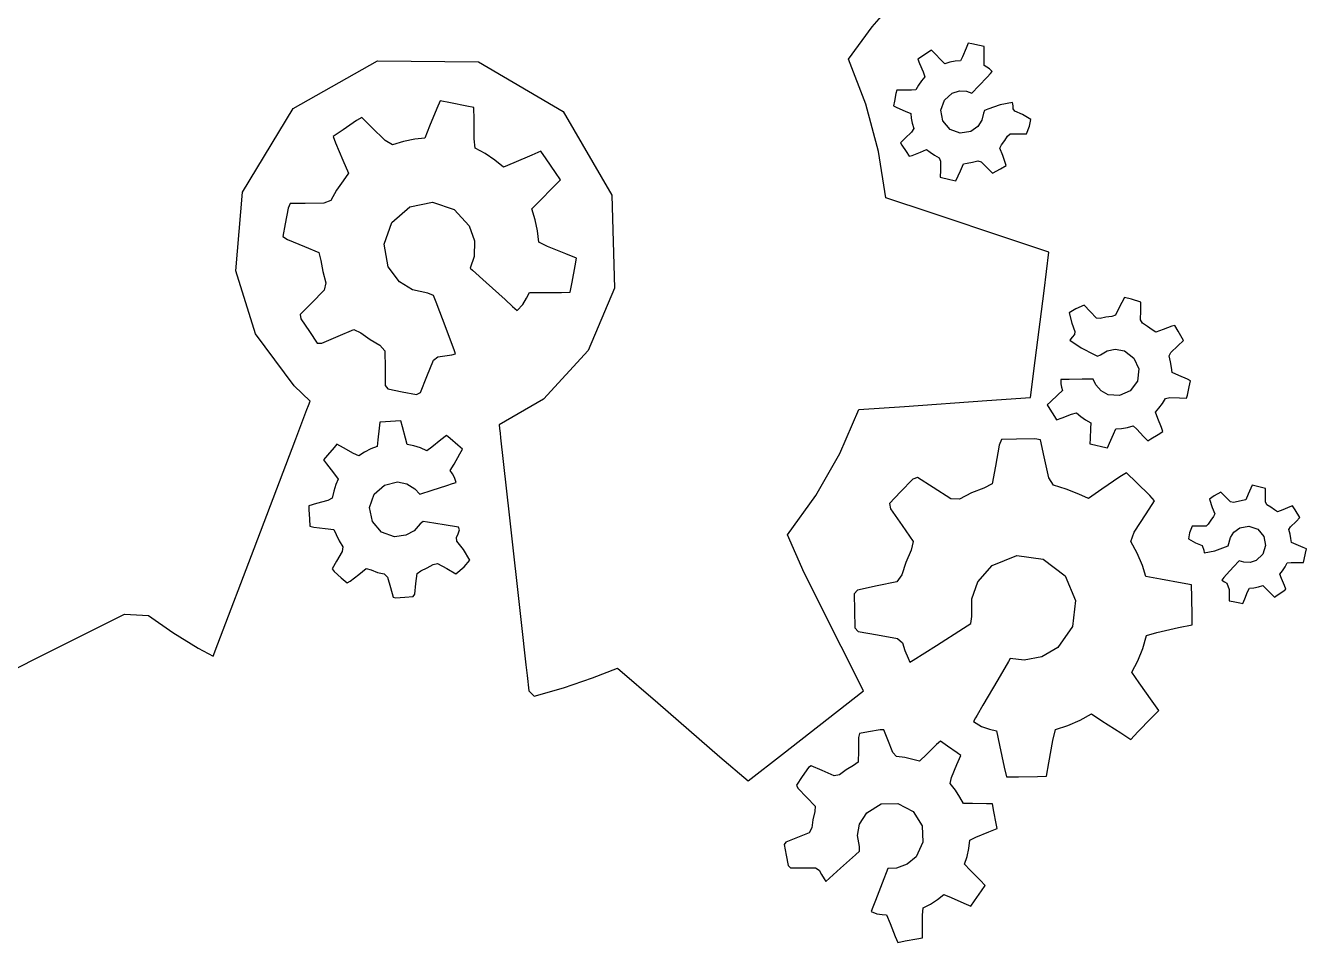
# Model space of a CAD drawing. Header units: metres. Extents: x -544 to 104, y 0 to 186.
# Drawn here: x -354.47 to -341.96, y 79.55 to 88.5 of the extents above; entities that cross this region are included whole.
import ezdxf

# ---------------------------------------------------------------- set-up
doc = ezdxf.new("R2010")
doc.units = ezdxf.units.M

msp = doc.modelspace()

# ---------------------------------------------------------------- linework, layer by layer
at = {"layer": 'COMPONENT1'}
for p, q in [((-346.202, 88.49), (-345.679, 89.092)), ((-346.433, 88.176), (-346.202, 88.49)), ((-345.264, 88.331), (-345.285, 88.281)), ((-345.229, 88.324), (-345.264, 88.331)), ((-345.155, 88.309), (-345.229, 88.324)), ((-345.721, 88.199), (-345.757, 88.176)), ((-345.658, 88.24), (-345.721, 88.199)), ((-345.624, 88.263), (-345.658, 88.24)), ((-345.59, 88.229), (-345.624, 88.263)), ((-345.528, 88.165), (-345.59, 88.229)), ((-345.32, 88.199), (-345.34, 88.159)), ((-345.285, 88.281), (-345.32, 88.199)), ((-345.109, 88.299), (-345.155, 88.309)), ((-345.108, 88.259), (-345.109, 88.299)), ((-345.109, 88.17), (-345.108, 88.259)), ((-351.858, 87.693), (-351.034, 88.158)), ((-351.034, 88.158), (-350.047, 88.15)), ((-350.047, 88.15), (-349.221, 87.664)), ((-346.263, 87.734), (-346.433, 88.176)), ((-345.757, 88.176), (-345.74, 88.133)), ((-345.74, 88.133), (-345.706, 88.051)), ((-345.493, 88.13), (-345.528, 88.165)), ((-345.443, 88.144), (-345.493, 88.13)), ((-345.392, 88.154), (-345.443, 88.144)), ((-345.34, 88.159), (-345.392, 88.154)), ((-345.11, 88.112), (-345.109, 88.17)), ((-345.084, 88.098), (-345.11, 88.112)), ((-345.056, 88.081), (-345.084, 88.098)), ((-345.029, 88.055), (-345.056, 88.081)), ((-345.72, 87.964), (-345.75, 87.921)), ((-345.687, 88.003), (-345.72, 87.964)), ((-345.706, 88.051), (-345.687, 88.003)), ((-345.16, 87.915), (-345.08, 88)), ((-345.08, 88), (-345.048, 88.034)), ((-345.048, 88.034), (-345.029, 88.055)), ((-345.97, 87.84), (-345.985, 87.766)), ((-345.962, 87.873), (-345.97, 87.84)), ((-345.907, 87.872), (-345.962, 87.873)), ((-345.818, 87.871), (-345.907, 87.872)), ((-345.775, 87.875), (-345.818, 87.871)), ((-345.75, 87.921), (-345.775, 87.875)), ((-345.496, 87.775), (-345.421, 87.842)), ((-345.421, 87.842), (-345.351, 87.865)), ((-345.351, 87.865), (-345.28, 87.862)), ((-345.28, 87.862), (-345.228, 87.843)), ((-345.228, 87.843), (-345.16, 87.915)), ((-350.423, 87.767), (-350.455, 87.693)), ((-350.321, 87.748), (-350.423, 87.767)), ((-350.163, 87.717), (-350.321, 87.748)), ((-350.092, 87.703), (-350.163, 87.717)), ((-350.091, 87.585), (-350.092, 87.703)), ((-346.14, 87.273), (-346.263, 87.734)), ((-345.985, 87.766), (-345.995, 87.718)), ((-345.995, 87.718), (-345.961, 87.702)), ((-345.961, 87.702), (-345.879, 87.668)), ((-345.531, 87.676), (-345.496, 87.775)), ((-344.953, 87.728), (-345.073, 87.685)), ((-344.831, 87.752), (-344.953, 87.728)), ((-344.826, 87.72), (-344.831, 87.752)), ((-344.824, 87.688), (-344.826, 87.72)), ((-352.354, 86.875), (-351.858, 87.693)), ((-351.238, 87.576), (-351.369, 87.486)), ((-351.186, 87.605), (-351.238, 87.576)), ((-351.092, 87.512), (-351.186, 87.605)), ((-350.455, 87.693), (-350.525, 87.519)), ((-350.09, 87.396), (-350.091, 87.585)), ((-349.221, 87.664), (-348.745, 86.846)), ((-345.879, 87.668), (-345.825, 87.645)), ((-345.825, 87.645), (-345.821, 87.6)), ((-345.821, 87.6), (-345.812, 87.548)), ((-345.513, 87.571), (-345.531, 87.676)), ((-345.131, 87.578), (-345.169, 87.518)), ((-345.115, 87.647), (-345.131, 87.578)), ((-345.105, 87.674), (-345.115, 87.647)), ((-345.073, 87.685), (-345.105, 87.674)), ((-344.808, 87.667), (-344.824, 87.688)), ((-344.733, 87.635), (-344.808, 87.667)), ((-344.652, 87.587), (-344.733, 87.635)), ((-344.666, 87.521), (-344.652, 87.587)), ((-351.369, 87.486), (-351.466, 87.421)), ((-350.959, 87.381), (-351.092, 87.512)), ((-350.525, 87.519), (-350.572, 87.403)), ((-345.818, 87.463), (-345.881, 87.402)), ((-345.797, 87.496), (-345.818, 87.463)), ((-345.812, 87.548), (-345.797, 87.496)), ((-345.442, 87.487), (-345.513, 87.571)), ((-345.344, 87.451), (-345.442, 87.487)), ((-345.239, 87.468), (-345.344, 87.451)), ((-345.169, 87.518), (-345.239, 87.468)), ((-344.696, 87.444), (-344.666, 87.521)), ((-351.466, 87.421), (-351.445, 87.358)), ((-351.445, 87.358), (-351.373, 87.189)), ((-350.889, 87.338), (-350.959, 87.381)), ((-350.78, 87.371), (-350.889, 87.338)), ((-350.669, 87.392), (-350.78, 87.371)), ((-350.572, 87.403), (-350.669, 87.392)), ((-350.081, 87.304), (-350.09, 87.396)), ((-345.881, 87.402), (-345.925, 87.359)), ((-345.925, 87.359), (-345.912, 87.334)), ((-345.912, 87.334), (-345.871, 87.272)), ((-344.954, 87.305), (-344.939, 87.337)), ((-344.939, 87.337), (-344.907, 87.379)), ((-344.907, 87.379), (-344.881, 87.424)), ((-344.881, 87.424), (-344.855, 87.446)), ((-344.855, 87.446), (-344.775, 87.445)), ((-344.775, 87.445), (-344.696, 87.444)), ((-349.982, 87.252), (-350.081, 87.304)), ((-349.888, 87.189), (-349.982, 87.252)), ((-349.528, 87.237), (-349.703, 87.163)), ((-349.439, 87.275), (-349.528, 87.237)), ((-349.388, 87.201), (-349.439, 87.275)), ((-349.297, 87.067), (-349.388, 87.201)), ((-346.068, 86.82), (-346.14, 87.273)), ((-345.871, 87.272), (-345.841, 87.226)), ((-345.841, 87.226), (-345.811, 87.235)), ((-345.811, 87.235), (-345.731, 87.268)), ((-345.731, 87.268), (-345.671, 87.292)), ((-345.671, 87.292), (-345.637, 87.267)), ((-345.637, 87.267), (-345.594, 87.236)), ((-345.594, 87.236), (-345.548, 87.21)), ((-345.548, 87.21), (-345.535, 87.177)), ((-344.925, 87.234), (-344.954, 87.305)), ((-344.895, 87.137), (-344.925, 87.234)), ((-351.373, 87.189), (-351.318, 87.06)), ((-349.805, 87.12), (-349.888, 87.189)), ((-349.703, 87.163), (-349.805, 87.12)), ((-345.536, 87.092), (-345.537, 87.023)), ((-345.535, 87.177), (-345.536, 87.092)), ((-345.386, 86.987), (-345.339, 87.085)), ((-345.339, 87.085), (-345.311, 87.151)), ((-345.311, 87.151), (-345.274, 87.16)), ((-345.274, 87.16), (-345.222, 87.168)), ((-345.222, 87.168), (-345.171, 87.181)), ((-345.171, 87.181), (-345.137, 87.173)), ((-345.137, 87.173), (-345.079, 87.113)), ((-345.079, 87.113), (-345.028, 87.061)), ((-345.028, 87.061), (-344.949, 87.102)), ((-344.949, 87.102), (-344.895, 87.137)), ((-351.371, 86.988), (-351.435, 86.894)), ((-351.318, 87.06), (-351.371, 86.988)), ((-349.32, 86.923), (-349.248, 86.995)), ((-349.248, 86.995), (-349.297, 87.067)), ((-345.537, 87.023), (-345.444, 86.999)), ((-345.444, 86.999), (-345.386, 86.987)), ((-352.417, 86.109), (-352.354, 86.875)), ((-351.435, 86.894), (-351.489, 86.796)), ((-349.453, 86.787), (-349.32, 86.923)), ((-348.745, 86.846), (-348.721, 85.939)), ((-351.907, 86.72), (-351.936, 86.567)), ((-351.887, 86.765), (-351.907, 86.72)), ((-351.742, 86.766), (-351.887, 86.765)), ((-351.56, 86.767), (-351.742, 86.766)), ((-351.489, 86.796), (-351.56, 86.767)), ((-350.896, 86.581), (-350.72, 86.734)), ((-350.72, 86.734), (-350.497, 86.777)), ((-350.497, 86.777), (-350.284, 86.706)), ((-350.284, 86.706), (-350.138, 86.548)), ((-349.528, 86.712), (-349.453, 86.787)), ((-349.494, 86.606), (-349.528, 86.712)), ((-345.627, 86.674), (-346.068, 86.82)), ((-350.97, 86.369), (-350.896, 86.581)), ((-349.471, 86.497), (-349.494, 86.606)), ((-344.866, 86.421), (-345.627, 86.674)), ((-351.936, 86.567), (-351.96, 86.442)), ((-350.138, 86.548), (-350.087, 86.4)), ((-349.46, 86.386), (-349.471, 86.497)), ((-351.96, 86.442), (-351.915, 86.413)), ((-351.915, 86.413), (-351.748, 86.345)), ((-351.748, 86.345), (-351.607, 86.288)), ((-350.93, 86.146), (-350.97, 86.369)), ((-350.087, 86.4), (-350.091, 86.247)), ((-349.373, 86.345), (-349.46, 86.386)), ((-349.196, 86.274), (-349.373, 86.345)), ((-344.476, 86.291), (-344.866, 86.421)), ((-351.607, 86.288), (-351.587, 86.21)), ((-351.587, 86.21), (-351.569, 86.1)), ((-350.091, 86.247), (-350.129, 86.135)), ((-349.09, 86.231), (-349.196, 86.274)), ((-349.104, 86.156), (-349.09, 86.231)), ((-344.523, 85.912), (-344.476, 86.291)), ((-352.227, 85.493), (-352.417, 86.109)), ((-351.569, 86.1), (-351.538, 85.991)), ((-350.821, 86), (-350.93, 86.146)), ((-350.129, 86.135), (-350.106, 86.115)), ((-350.106, 86.115), (-349.974, 85.995)), ((-349.134, 85.997), (-349.104, 86.156)), ((-351.538, 85.991), (-351.554, 85.919)), ((-350.691, 85.921), (-350.821, 86)), ((-349.974, 85.995), (-349.788, 85.826)), ((-349.153, 85.898), (-349.134, 85.997)), ((-351.554, 85.919), (-351.679, 85.793)), ((-350.543, 85.89), (-350.691, 85.921)), ((-350.486, 85.868), (-350.543, 85.89)), ((-350.46, 85.8), (-350.486, 85.868)), ((-349.788, 85.826), (-349.715, 85.76)), ((-349.615, 85.778), (-349.58, 85.839)), ((-349.58, 85.839), (-349.551, 85.895)), ((-349.551, 85.895), (-349.428, 85.895)), ((-349.428, 85.895), (-349.238, 85.897)), ((-349.238, 85.897), (-349.153, 85.898)), ((-348.721, 85.939), (-348.976, 85.328)), ((-344.609, 85.233), (-344.523, 85.912)), ((-343.737, 85.847), (-343.791, 85.75)), ((-343.669, 85.831), (-343.737, 85.847)), ((-343.577, 85.8), (-343.669, 85.831)), ((-351.679, 85.793), (-351.79, 85.681)), ((-350.365, 85.546), (-350.46, 85.8)), ((-349.715, 85.76), (-349.67, 85.72)), ((-349.67, 85.72), (-349.615, 85.778)), ((-344.214, 85.737), (-344.277, 85.698)), ((-344.277, 85.698), (-344.253, 85.598)), ((-344.131, 85.772), (-344.214, 85.737)), ((-344.072, 85.709), (-344.131, 85.772)), ((-344.012, 85.645), (-344.072, 85.709)), ((-343.791, 85.75), (-343.825, 85.673)), ((-343.582, 85.628), (-343.579, 85.719)), ((-343.579, 85.719), (-343.577, 85.8)), ((-351.79, 85.681), (-351.783, 85.638)), ((-351.783, 85.638), (-351.699, 85.515)), ((-344.253, 85.598), (-344.222, 85.515)), ((-343.975, 85.641), (-344.012, 85.645)), ((-343.919, 85.654), (-343.975, 85.641)), ((-343.862, 85.661), (-343.919, 85.654)), ((-343.825, 85.673), (-343.862, 85.661)), ((-343.563, 85.595), (-343.582, 85.628)), ((-343.513, 85.565), (-343.563, 85.595)), ((-343.247, 85.573), (-343.274, 85.568)), ((-343.212, 85.517), (-343.247, 85.573)), ((-351.847, 84.984), (-352.227, 85.493)), ((-351.699, 85.515), (-351.623, 85.402)), ((-351.578, 85.401), (-351.417, 85.47)), ((-351.417, 85.47), (-351.267, 85.533)), ((-351.267, 85.533), (-351.197, 85.502)), ((-351.197, 85.502), (-351.106, 85.436)), ((-350.282, 85.326), (-350.365, 85.546)), ((-344.249, 85.46), (-344.271, 85.432)), ((-344.226, 85.486), (-344.249, 85.46)), ((-344.222, 85.515), (-344.226, 85.486)), ((-343.468, 85.53), (-343.513, 85.565)), ((-343.433, 85.508), (-343.468, 85.53)), ((-343.36, 85.536), (-343.433, 85.508)), ((-343.274, 85.568), (-343.36, 85.536)), ((-343.162, 85.426), (-343.212, 85.517)), ((-351.623, 85.402), (-351.578, 85.401)), ((-351.106, 85.436), (-351.01, 85.381)), ((-351.01, 85.381), (-350.962, 85.326)), ((-350.962, 85.326), (-350.961, 85.156)), ((-350.271, 85.297), (-350.282, 85.326)), ((-348.976, 85.328), (-349.413, 84.854)), ((-344.271, 85.432), (-344.16, 85.354)), ((-344.16, 85.354), (-344.035, 85.292)), ((-343.973, 85.287), (-343.907, 85.326)), ((-343.907, 85.326), (-343.83, 85.342)), ((-343.83, 85.342), (-343.738, 85.325)), ((-343.738, 85.325), (-343.645, 85.255)), ((-343.284, 85.311), (-343.216, 85.375)), ((-343.216, 85.375), (-343.162, 85.426)), ((-350.554, 85.074), (-350.489, 85.234)), ((-350.489, 85.234), (-350.445, 85.269)), ((-350.445, 85.269), (-350.377, 85.276)), ((-350.377, 85.276), (-350.309, 85.288)), ((-350.309, 85.288), (-350.271, 85.297)), ((-344.655, 84.87), (-344.609, 85.233)), ((-344.035, 85.292), (-344.002, 85.275)), ((-344.002, 85.275), (-343.973, 85.287)), ((-343.645, 85.255), (-343.599, 85.15)), ((-343.301, 85.276), (-343.284, 85.311)), ((-343.287, 85.22), (-343.301, 85.276)), ((-343.278, 85.162), (-343.287, 85.22)), ((-350.961, 85.156), (-350.96, 84.988)), ((-350.616, 84.919), (-350.554, 85.074)), ((-343.599, 85.15), (-343.612, 85.031)), ((-343.273, 85.116), (-343.278, 85.162)), ((-343.208, 85.087), (-343.273, 85.116)), ((-343.121, 85.049), (-343.208, 85.087)), ((-351.693, 84.836), (-351.847, 84.984)), ((-350.96, 84.988), (-350.935, 84.954)), ((-350.935, 84.954), (-350.795, 84.927)), ((-344.33, 85.047), (-344.361, 85.046)), ((-344.361, 85.046), (-344.361, 85.005)), ((-344.361, 85.005), (-344.353, 84.97)), ((-344.353, 84.97), (-344.344, 84.939)), ((-344.279, 85.047), (-344.33, 85.047)), ((-344.15, 85.048), (-344.279, 85.047)), ((-344.043, 85.05), (-344.15, 85.048)), ((-344.018, 84.994), (-344.043, 85.05)), ((-343.966, 84.936), (-344.018, 84.994)), ((-343.612, 85.031), (-343.681, 84.936)), ((-343.123, 84.894), (-343.105, 84.974)), ((-343.092, 85.032), (-343.121, 85.049)), ((-343.105, 84.974), (-343.092, 85.032)), ((-351.71, 84.791), (-351.693, 84.836)), ((-350.795, 84.927), (-350.653, 84.9)), ((-350.653, 84.9), (-350.616, 84.919)), ((-349.413, 84.854), (-349.847, 84.604)), ((-345.886, 84.783), (-345.084, 84.84)), ((-345.084, 84.84), (-344.655, 84.87)), ((-344.462, 84.829), (-344.493, 84.798)), ((-344.39, 84.896), (-344.462, 84.829)), ((-344.344, 84.939), (-344.39, 84.896)), ((-343.896, 84.897), (-343.966, 84.936)), ((-343.786, 84.889), (-343.896, 84.897)), ((-343.681, 84.936), (-343.786, 84.889)), ((-343.367, 84.812), (-343.338, 84.862)), ((-343.338, 84.862), (-343.296, 84.87)), ((-343.296, 84.87), (-343.201, 84.867)), ((-343.201, 84.867), (-343.132, 84.865)), ((-343.132, 84.865), (-343.123, 84.894)), ((-351.833, 84.467), (-351.724, 84.753)), ((-351.724, 84.753), (-351.71, 84.791)), ((-346.52, 84.324), (-346.333, 84.752)), ((-346.333, 84.752), (-345.886, 84.783)), ((-344.493, 84.798), (-344.466, 84.755)), ((-344.466, 84.755), (-344.422, 84.684)), ((-344.346, 84.673), (-344.254, 84.707)), ((-344.254, 84.707), (-344.208, 84.722)), ((-344.208, 84.722), (-344.165, 84.684)), ((-343.434, 84.727), (-343.402, 84.765)), ((-343.411, 84.667), (-343.434, 84.727)), ((-343.402, 84.765), (-343.367, 84.812)), ((-351.018, 84.571), (-351.031, 84.457)), ((-351.011, 84.629), (-351.018, 84.571)), ((-350.957, 84.633), (-351.011, 84.629)), ((-350.859, 84.64), (-350.957, 84.633)), ((-350.807, 84.644), (-350.859, 84.64)), ((-350.791, 84.585), (-350.807, 84.644)), ((-350.76, 84.475), (-350.791, 84.585)), ((-349.847, 84.604), (-349.843, 84.569)), ((-344.422, 84.684), (-344.401, 84.652)), ((-344.401, 84.652), (-344.346, 84.673)), ((-344.165, 84.684), (-344.118, 84.651)), ((-344.118, 84.651), (-344.068, 84.623)), ((-344.068, 84.623), (-344.07, 84.569)), ((-343.766, 84.569), (-343.709, 84.578)), ((-343.709, 84.578), (-343.654, 84.593)), ((-343.654, 84.593), (-343.618, 84.562)), ((-343.377, 84.577), (-343.411, 84.667)), ((-343.363, 84.538), (-343.377, 84.577)), ((-352.24, 83.395), (-351.833, 84.467)), ((-351.031, 84.457), (-351.039, 84.391)), ((-350.743, 84.413), (-350.76, 84.475)), ((-350.415, 84.456), (-350.505, 84.385)), ((-350.361, 84.498), (-350.415, 84.456)), ((-350.325, 84.469), (-350.361, 84.498)), ((-350.251, 84.406), (-350.325, 84.469)), ((-349.843, 84.569), (-349.837, 84.522)), ((-349.837, 84.522), (-349.832, 84.476)), ((-349.832, 84.476), (-349.748, 83.726)), ((-344.939, 84.462), (-344.962, 84.404)), ((-344.793, 84.464), (-344.939, 84.462)), ((-344.614, 84.467), (-344.793, 84.464)), ((-344.558, 84.456), (-344.614, 84.467)), ((-344.523, 84.292), (-344.558, 84.456)), ((-344.073, 84.471), (-344.075, 84.419)), ((-344.07, 84.569), (-344.073, 84.471)), ((-343.885, 84.426), (-343.845, 84.514)), ((-343.845, 84.514), (-343.822, 84.566)), ((-343.822, 84.566), (-343.766, 84.569)), ((-343.618, 84.562), (-343.552, 84.491)), ((-343.552, 84.491), (-343.51, 84.447)), ((-343.51, 84.447), (-343.479, 84.466)), ((-343.479, 84.466), (-343.409, 84.51)), ((-343.409, 84.51), (-343.363, 84.538)), ((-351.459, 84.383), (-351.522, 84.309)), ((-351.43, 84.415), (-351.459, 84.383)), ((-351.368, 84.38), (-351.43, 84.415)), ((-351.269, 84.325), (-351.368, 84.38)), ((-351.218, 84.301), (-351.269, 84.325)), ((-351.161, 84.338), (-351.218, 84.301)), ((-351.1, 84.368), (-351.161, 84.338)), ((-351.039, 84.391), (-351.1, 84.368)), ((-350.678, 84.4), (-350.743, 84.413)), ((-350.613, 84.379), (-350.678, 84.4)), ((-350.552, 84.351), (-350.613, 84.379)), ((-350.505, 84.385), (-350.552, 84.351)), ((-350.286, 84.221), (-350.23, 84.321)), ((-350.205, 84.366), (-350.251, 84.406)), ((-350.23, 84.321), (-350.205, 84.366)), ((-346.754, 83.913), (-346.52, 84.324)), ((-344.962, 84.404), (-344.999, 84.199)), ((-344.075, 84.419), (-344.032, 84.409)), ((-344.032, 84.409), (-343.95, 84.39)), ((-343.95, 84.39), (-343.905, 84.38)), ((-343.905, 84.38), (-343.885, 84.426)), ((-351.522, 84.309), (-351.563, 84.261)), ((-351.563, 84.261), (-351.533, 84.222)), ((-351.533, 84.222), (-351.463, 84.134)), ((-350.323, 84.157), (-350.286, 84.221)), ((-344.999, 84.199), (-345.03, 84.027)), ((-344.478, 84.086), (-344.523, 84.292)), ((-351.463, 84.134), (-351.417, 84.074)), ((-351.417, 84.074), (-351.44, 84.021)), ((-350.302, 84.125), (-350.323, 84.157)), ((-350.281, 84.089), (-350.302, 84.125)), ((-350.267, 84.042), (-350.281, 84.089)), ((-345.805, 84.072), (-345.925, 83.948)), ((-345.759, 84.089), (-345.805, 84.072)), ((-345.606, 83.991), (-345.759, 84.089)), ((-344.43, 84.014), (-344.478, 84.086)), ((-343.784, 84.097), (-343.959, 83.975)), ((-343.719, 84.135), (-343.784, 84.097)), ((-343.622, 84.042), (-343.719, 84.135)), ((-351.462, 83.956), (-351.478, 83.889)), ((-351.44, 84.021), (-351.462, 83.956)), ((-351.067, 83.927), (-350.966, 84.016)), ((-350.966, 84.016), (-350.84, 84.046)), ((-350.84, 84.046), (-350.748, 84.028)), ((-350.748, 84.028), (-350.669, 83.98)), ((-350.669, 83.98), (-350.621, 83.927)), ((-350.621, 83.927), (-350.501, 83.966)), ((-350.501, 83.966), (-350.358, 84.012)), ((-350.358, 84.012), (-350.302, 84.03)), ((-350.302, 84.03), (-350.267, 84.042)), ((-345.925, 83.948), (-346.034, 83.835)), ((-345.434, 83.88), (-345.606, 83.991)), ((-345.113, 83.986), (-345.233, 83.939)), ((-345.03, 84.027), (-345.113, 83.986)), ((-344.306, 83.976), (-344.43, 84.014)), ((-344.185, 83.925), (-344.306, 83.976)), ((-343.959, 83.975), (-344.091, 83.883)), ((-343.49, 83.915), (-343.622, 84.042)), ((-342.797, 83.946), (-342.863, 83.91)), ((-342.752, 83.901), (-342.797, 83.946)), ((-342.49, 84.013), (-342.53, 83.928)), ((-342.44, 84.003), (-342.49, 84.013)), ((-342.361, 83.983), (-342.44, 84.003)), ((-342.361, 83.924), (-342.361, 83.983)), ((-351.629, 83.836), (-351.706, 83.814)), ((-351.521, 83.866), (-351.629, 83.836)), ((-351.478, 83.889), (-351.521, 83.866)), ((-351.111, 83.797), (-351.067, 83.927)), ((-347.028, 83.531), (-346.754, 83.913)), ((-346.034, 83.835), (-346.024, 83.784)), ((-345.349, 83.879), (-345.434, 83.88)), ((-345.233, 83.939), (-345.349, 83.879)), ((-344.091, 83.883), (-344.185, 83.925)), ((-343.527, 83.735), (-343.444, 83.863)), ((-343.444, 83.863), (-343.49, 83.915)), ((-342.863, 83.91), (-342.909, 83.879)), ((-342.909, 83.879), (-342.882, 83.797)), ((-342.701, 83.851), (-342.752, 83.901)), ((-342.672, 83.844), (-342.701, 83.851)), ((-342.629, 83.856), (-342.672, 83.844)), ((-342.584, 83.864), (-342.629, 83.856)), ((-342.553, 83.871), (-342.584, 83.864)), ((-342.53, 83.928), (-342.553, 83.871)), ((-342.36, 83.851), (-342.361, 83.924)), ((-342.349, 83.823), (-342.36, 83.851)), ((-342.31, 83.801), (-342.349, 83.823)), ((-351.706, 83.814), (-351.706, 83.778)), ((-351.706, 83.778), (-351.699, 83.683)), ((-351.084, 83.659), (-351.111, 83.797)), ((-349.748, 83.726), (-349.63, 82.673)), ((-346.024, 83.784), (-345.909, 83.619)), ((-343.643, 83.554), (-343.527, 83.735)), ((-342.87, 83.708), (-342.896, 83.672)), ((-342.882, 83.797), (-342.857, 83.736)), ((-342.857, 83.736), (-342.87, 83.708)), ((-342.272, 83.775), (-342.31, 83.801)), ((-342.243, 83.754), (-342.272, 83.775)), ((-342.191, 83.775), (-342.243, 83.754)), ((-342.123, 83.804), (-342.191, 83.775)), ((-342.098, 83.812), (-342.123, 83.804)), ((-342.072, 83.773), (-342.098, 83.812)), ((-342.025, 83.699), (-342.072, 83.773)), ((-342.062, 83.661), (-342.025, 83.699)), ((-351.699, 83.683), (-351.694, 83.613)), ((-351.694, 83.613), (-351.655, 83.605)), ((-351.655, 83.605), (-351.544, 83.592)), ((-351.544, 83.592), (-351.461, 83.582)), ((-351.461, 83.582), (-351.439, 83.533)), ((-350.995, 83.557), (-351.084, 83.659)), ((-350.617, 83.636), (-350.677, 83.569)), ((-350.588, 83.66), (-350.617, 83.636)), ((-350.545, 83.653), (-350.588, 83.66)), ((-350.384, 83.627), (-350.545, 83.653)), ((-350.244, 83.604), (-350.384, 83.627)), ((-350.247, 83.54), (-350.233, 83.579)), ((-350.233, 83.579), (-350.244, 83.604)), ((-345.909, 83.619), (-345.801, 83.464)), ((-343.077, 83.614), (-343.102, 83.548)), ((-343.009, 83.614), (-343.077, 83.614)), ((-342.941, 83.614), (-343.009, 83.614)), ((-342.919, 83.633), (-342.941, 83.614)), ((-342.896, 83.672), (-342.919, 83.633)), ((-342.67, 83.556), (-342.612, 83.599)), ((-342.612, 83.599), (-342.522, 83.615)), ((-342.522, 83.615), (-342.437, 83.585)), ((-342.437, 83.585), (-342.376, 83.513)), ((-342.133, 83.58), (-342.115, 83.608)), ((-342.12, 83.536), (-342.133, 83.58)), ((-342.115, 83.608), (-342.062, 83.661)), ((-351.439, 83.533), (-351.409, 83.471)), ((-351.409, 83.471), (-351.374, 83.413)), ((-350.867, 83.511), (-350.995, 83.557)), ((-350.758, 83.525), (-350.867, 83.511)), ((-350.677, 83.569), (-350.758, 83.525)), ((-350.263, 83.502), (-350.247, 83.54)), ((-350.258, 83.468), (-350.263, 83.502)), ((-350.194, 83.387), (-350.258, 83.468)), ((-346.866, 83.159), (-347.028, 83.531)), ((-345.801, 83.464), (-345.82, 83.379)), ((-343.676, 83.465), (-343.643, 83.554)), ((-343.613, 83.349), (-343.676, 83.465)), ((-343.102, 83.548), (-343.113, 83.491)), ((-343.113, 83.491), (-343.043, 83.451)), ((-343.043, 83.451), (-342.979, 83.424)), ((-342.724, 83.421), (-342.703, 83.504)), ((-342.703, 83.504), (-342.67, 83.556)), ((-342.376, 83.513), (-342.359, 83.424)), ((-342.112, 83.492), (-342.12, 83.536)), ((-342.107, 83.453), (-342.112, 83.492)), ((-342.061, 83.434), (-342.107, 83.453)), ((-352.593, 82.466), (-352.24, 83.395)), ((-351.38, 83.368), (-351.434, 83.272)), ((-351.374, 83.413), (-351.38, 83.368)), ((-350.132, 83.283), (-350.194, 83.387)), ((-345.82, 83.379), (-345.873, 83.26)), ((-345.03, 83.229), (-344.788, 83.326)), ((-344.788, 83.326), (-344.532, 83.293)), ((-343.563, 83.229), (-343.613, 83.349)), ((-342.979, 83.424), (-342.962, 83.379)), ((-342.962, 83.379), (-342.958, 83.352)), ((-342.958, 83.352), (-342.854, 83.374)), ((-342.854, 83.374), (-342.752, 83.411)), ((-342.752, 83.411), (-342.724, 83.421)), ((-342.388, 83.339), (-342.451, 83.28)), ((-342.359, 83.424), (-342.388, 83.339)), ((-341.991, 83.405), (-342.061, 83.434)), ((-341.961, 83.392), (-341.991, 83.405)), ((-341.982, 83.287), (-341.969, 83.351)), ((-341.969, 83.351), (-341.961, 83.392)), ((-351.434, 83.272), (-351.477, 83.196)), ((-351.477, 83.196), (-351.459, 83.172)), ((-351.216, 83.143), (-351.144, 83.2)), ((-351.144, 83.2), (-351.097, 83.187)), ((-350.61, 83.179), (-350.549, 83.207)), ((-350.549, 83.207), (-350.491, 83.241)), ((-350.491, 83.241), (-350.448, 83.249)), ((-350.448, 83.249), (-350.358, 83.199)), ((-350.358, 83.199), (-350.27, 83.149)), ((-350.27, 83.149), (-350.189, 83.217)), ((-350.189, 83.217), (-350.132, 83.283)), ((-345.873, 83.26), (-345.912, 83.138)), ((-345.169, 83.071), (-345.03, 83.229)), ((-344.532, 83.293), (-344.317, 83.13)), ((-343.528, 83.123), (-343.563, 83.229)), ((-342.674, 83.216), (-342.742, 83.141)), ((-342.618, 83.277), (-342.674, 83.216)), ((-342.573, 83.262), (-342.618, 83.277)), ((-342.511, 83.26), (-342.573, 83.262)), ((-342.451, 83.28), (-342.511, 83.26)), ((-342.195, 83.178), (-342.169, 83.216)), ((-342.169, 83.216), (-342.148, 83.256)), ((-342.148, 83.256), (-342.111, 83.259)), ((-342.111, 83.259), (-342.035, 83.259)), ((-342.035, 83.259), (-341.988, 83.259)), ((-341.988, 83.259), (-341.982, 83.287)), ((-351.459, 83.172), (-351.388, 83.111)), ((-351.388, 83.111), (-351.33, 83.061)), ((-351.33, 83.061), (-351.301, 83.076)), ((-351.301, 83.076), (-351.216, 83.143)), ((-351.097, 83.187), (-351.034, 83.163)), ((-351.034, 83.163), (-350.968, 83.147)), ((-350.968, 83.147), (-350.936, 83.117)), ((-350.936, 83.117), (-350.907, 83.014)), ((-350.659, 83.054), (-350.647, 83.152)), ((-350.647, 83.152), (-350.61, 83.179)), ((-346.505, 82.44), (-346.866, 83.159)), ((-345.963, 83.072), (-346.155, 83.03)), ((-345.912, 83.138), (-345.963, 83.072)), ((-345.228, 82.906), (-345.169, 83.071)), ((-344.317, 83.13), (-344.216, 82.889)), ((-343.386, 83.097), (-343.528, 83.123)), ((-343.173, 83.059), (-343.386, 83.097)), ((-342.769, 83.112), (-342.786, 83.087)), ((-342.786, 83.087), (-342.762, 83.072)), ((-342.742, 83.141), (-342.769, 83.112)), ((-342.762, 83.072), (-342.738, 83.058)), ((-342.222, 83.145), (-342.195, 83.178)), ((-342.205, 83.104), (-342.222, 83.145)), ((-342.176, 83.034), (-342.205, 83.104)), ((-350.907, 83.014), (-350.881, 82.922)), ((-350.685, 82.926), (-350.671, 82.95)), ((-350.671, 82.95), (-350.659, 83.054)), ((-346.345, 82.989), (-346.377, 82.953)), ((-346.377, 82.953), (-346.374, 82.789)), ((-346.155, 83.03), (-346.345, 82.989)), ((-343.082, 83.041), (-343.173, 83.059)), ((-343.08, 82.921), (-343.082, 83.041)), ((-342.738, 83.058), (-342.716, 82.997)), ((-342.716, 82.997), (-342.716, 82.92)), ((-342.564, 82.903), (-342.535, 82.973)), ((-342.535, 82.973), (-342.518, 83.008)), ((-342.518, 83.008), (-342.474, 83.013)), ((-342.474, 83.013), (-342.43, 83.021)), ((-342.43, 83.021), (-342.388, 83.035)), ((-342.388, 83.035), (-342.357, 83.005)), ((-342.357, 83.005), (-342.303, 82.951)), ((-342.303, 82.951), (-342.274, 82.922)), ((-342.245, 82.941), (-342.191, 82.977)), ((-342.191, 82.977), (-342.161, 82.998)), ((-342.161, 82.998), (-342.176, 83.034)), ((-350.881, 82.922), (-350.857, 82.913)), ((-350.857, 82.913), (-350.767, 82.92)), ((-350.767, 82.92), (-350.685, 82.926)), ((-345.229, 82.732), (-345.228, 82.906)), ((-344.216, 82.889), (-344.246, 82.633)), ((-343.076, 82.735), (-343.08, 82.921)), ((-342.716, 82.92), (-342.715, 82.886)), ((-342.715, 82.886), (-342.675, 82.878)), ((-342.675, 82.878), (-342.612, 82.866)), ((-342.612, 82.866), (-342.582, 82.86)), ((-342.582, 82.86), (-342.564, 82.903)), ((-342.274, 82.922), (-342.245, 82.941)), ((-354.158, 82.428), (-353.505, 82.756)), ((-353.505, 82.756), (-353.27, 82.742)), ((-353.27, 82.742), (-353.034, 82.575)), ((-346.374, 82.789), (-346.371, 82.622)), ((-345.24, 82.662), (-345.229, 82.732)), ((-343.076, 82.651), (-343.076, 82.735)), ((-353.034, 82.575), (-352.787, 82.423)), ((-349.63, 82.673), (-349.584, 82.261)), ((-346.371, 82.622), (-346.34, 82.585)), ((-346.34, 82.585), (-346.151, 82.552)), ((-345.574, 82.45), (-345.31, 82.617)), ((-345.31, 82.617), (-345.24, 82.662)), ((-344.246, 82.633), (-344.389, 82.43)), ((-343.523, 82.545), (-343.422, 82.576)), ((-343.422, 82.576), (-343.209, 82.623)), ((-343.209, 82.623), (-343.076, 82.651)), ((-352.639, 82.343), (-352.593, 82.466)), ((-346.151, 82.552), (-345.955, 82.516)), ((-345.955, 82.516), (-345.906, 82.475)), ((-345.906, 82.475), (-345.882, 82.4)), ((-345.803, 82.304), (-345.574, 82.45)), ((-343.558, 82.421), (-343.523, 82.545)), ((-354.787, 82.113), (-354.158, 82.428)), ((-352.787, 82.423), (-352.639, 82.343)), ((-346.288, 82.006), (-346.505, 82.44)), ((-345.882, 82.4), (-345.852, 82.326)), ((-345.852, 82.326), (-345.833, 82.285)), ((-344.853, 82.323), (-344.871, 82.292)), ((-344.718, 82.306), (-344.853, 82.323)), ((-344.545, 82.338), (-344.718, 82.306)), ((-344.389, 82.43), (-344.545, 82.338)), ((-343.607, 82.3), (-343.558, 82.421)), ((-349.584, 82.261), (-349.572, 82.157)), ((-348.934, 82.133), (-348.689, 82.228)), ((-348.689, 82.228), (-348.297, 81.888)), ((-345.833, 82.285), (-345.803, 82.304)), ((-344.871, 82.292), (-344.975, 82.115)), ((-343.665, 82.189), (-343.607, 82.3)), ((-349.572, 82.157), (-349.555, 82.006)), ((-349.216, 82.035), (-348.934, 82.133)), ((-344.975, 82.115), (-345.121, 81.865)), ((-343.593, 82.085), (-343.665, 82.189)), ((-343.468, 81.905), (-343.593, 82.085)), ((-349.555, 82.006), (-349.504, 81.955)), ((-349.504, 81.955), (-349.216, 82.035)), ((-346.54, 81.807), (-346.288, 82.006)), ((-348.297, 81.888), (-347.69, 81.361)), ((-345.121, 81.865), (-345.178, 81.767)), ((-343.404, 81.813), (-343.468, 81.905)), ((-347.079, 81.389), (-346.54, 81.807)), ((-345.193, 81.743), (-345.214, 81.707)), ((-345.214, 81.707), (-345.135, 81.658)), ((-345.178, 81.767), (-345.193, 81.743)), ((-344.29, 81.666), (-344.172, 81.718)), ((-344.172, 81.718), (-344.061, 81.781)), ((-344.061, 81.781), (-343.958, 81.714)), ((-343.958, 81.714), (-343.774, 81.596)), ((-343.606, 81.604), (-343.476, 81.738)), ((-343.476, 81.738), (-343.404, 81.813)), ((-346.327, 81.589), (-346.336, 81.551)), ((-346.237, 81.606), (-346.327, 81.589)), ((-346.126, 81.626), (-346.237, 81.606)), ((-346.09, 81.625), (-346.126, 81.626)), ((-346.051, 81.527), (-346.09, 81.625)), ((-345.135, 81.658), (-345.058, 81.633)), ((-345.058, 81.633), (-344.988, 81.614)), ((-344.988, 81.614), (-344.958, 81.476)), ((-344.438, 81.52), (-344.413, 81.627)), ((-344.413, 81.627), (-344.29, 81.666)), ((-343.774, 81.596), (-343.675, 81.532)), ((-343.675, 81.532), (-343.606, 81.604)), ((-346.336, 81.551), (-346.337, 81.42)), ((-346.002, 81.404), (-346.051, 81.527)), ((-345.573, 81.483), (-345.668, 81.389)), ((-345.536, 81.514), (-345.573, 81.483)), ((-345.466, 81.466), (-345.536, 81.514)), ((-345.372, 81.401), (-345.466, 81.466)), ((-344.958, 81.476), (-344.912, 81.261)), ((-344.477, 81.303), (-344.438, 81.52)), ((-347.69, 81.361), (-347.415, 81.128)), ((-347.415, 81.128), (-347.079, 81.389)), ((-346.337, 81.42), (-346.338, 81.31)), ((-345.965, 81.364), (-346.002, 81.404)), ((-345.884, 81.354), (-345.965, 81.364)), ((-345.804, 81.335), (-345.884, 81.354)), ((-345.74, 81.319), (-345.804, 81.335)), ((-345.668, 81.389), (-345.74, 81.319)), ((-345.376, 81.285), (-345.338, 81.374)), ((-345.338, 81.374), (-345.372, 81.401)), ((-346.824, 81.257), (-346.885, 81.168)), ((-346.797, 81.273), (-346.824, 81.257)), ((-346.692, 81.228), (-346.797, 81.273)), ((-346.574, 81.177), (-346.692, 81.228)), ((-346.455, 81.234), (-346.521, 81.185)), ((-346.386, 81.276), (-346.455, 81.234)), ((-346.338, 81.31), (-346.386, 81.276)), ((-345.429, 81.161), (-345.376, 81.285)), ((-344.912, 81.261), (-344.89, 81.165)), ((-344.5, 81.173), (-344.477, 81.303)), ((-346.885, 81.168), (-346.941, 81.086)), ((-346.941, 81.086), (-346.929, 81.056)), ((-346.521, 81.185), (-346.574, 81.177)), ((-345.44, 81.102), (-345.429, 81.161)), ((-345.389, 81.037), (-345.44, 81.102)), ((-344.89, 81.165), (-344.774, 81.167)), ((-344.774, 81.167), (-344.587, 81.171)), ((-344.587, 81.171), (-344.5, 81.173)), ((-346.929, 81.056), (-346.841, 80.965)), ((-346.841, 80.965), (-346.758, 80.88)), ((-345.345, 80.968), (-345.389, 81.037)), ((-345.312, 80.906), (-345.345, 80.968)), ((-346.761, 80.826), (-346.781, 80.747)), ((-346.758, 80.88), (-346.761, 80.826)), ((-346.255, 80.815), (-346.115, 80.901)), ((-346.115, 80.901), (-345.953, 80.907)), ((-345.953, 80.907), (-345.803, 80.828)), ((-345.803, 80.828), (-345.715, 80.689)), ((-345.221, 80.905), (-345.312, 80.906)), ((-345.085, 80.903), (-345.221, 80.905)), ((-345.027, 80.901), (-345.085, 80.903)), ((-345.013, 80.827), (-345.027, 80.901)), ((-344.992, 80.712), (-345.013, 80.827)), ((-346.781, 80.747), (-346.793, 80.667)), ((-346.345, 80.594), (-346.325, 80.703)), ((-346.325, 80.703), (-346.255, 80.815)), ((-344.983, 80.66), (-344.992, 80.712)), ((-346.932, 80.574), (-347.046, 80.529)), ((-346.817, 80.62), (-346.932, 80.574)), ((-346.793, 80.667), (-346.817, 80.62)), ((-346.327, 80.486), (-346.345, 80.594)), ((-345.715, 80.689), (-345.707, 80.527)), ((-345.249, 80.548), (-345.189, 80.578)), ((-345.189, 80.578), (-345.062, 80.629)), ((-345.062, 80.629), (-344.983, 80.66)), ((-347.046, 80.529), (-347.062, 80.504)), ((-347.062, 80.504), (-347.043, 80.402)), ((-346.326, 80.441), (-346.327, 80.486)), ((-345.707, 80.527), (-345.774, 80.386)), ((-345.276, 80.387), (-345.258, 80.467)), ((-345.258, 80.467), (-345.249, 80.548)), ((-347.043, 80.402), (-347.024, 80.299)), ((-346.512, 80.275), (-346.365, 80.406)), ((-346.365, 80.406), (-346.326, 80.441)), ((-345.774, 80.386), (-345.861, 80.313)), ((-345.3, 80.312), (-345.276, 80.387)), ((-347.024, 80.299), (-347.001, 80.279)), ((-347.001, 80.279), (-346.88, 80.278)), ((-346.88, 80.278), (-346.755, 80.277)), ((-346.755, 80.277), (-346.72, 80.256)), ((-346.72, 80.256), (-346.697, 80.212)), ((-346.697, 80.212), (-346.671, 80.169)), ((-346.655, 80.145), (-346.512, 80.275)), ((-346.051, 80.271), (-346.105, 80.129)), ((-345.965, 80.275), (-346.051, 80.271)), ((-345.861, 80.313), (-345.965, 80.275)), ((-345.244, 80.255), (-345.3, 80.312)), ((-345.148, 80.157), (-345.244, 80.255)), ((-346.671, 80.169), (-346.655, 80.145)), ((-346.105, 80.129), (-346.17, 79.959)), ((-345.099, 80.106), (-345.148, 80.157)), ((-345.136, 80.052), (-345.099, 80.106)), ((-346.17, 79.959), (-346.195, 79.893)), ((-345.633, 79.922), (-345.565, 79.967)), ((-345.565, 79.967), (-345.503, 80.017)), ((-345.503, 80.017), (-345.432, 79.987)), ((-345.432, 79.987), (-345.306, 79.933)), ((-345.238, 79.903), (-345.202, 79.955)), ((-345.202, 79.955), (-345.136, 80.052)), ((-346.195, 79.893), (-346.211, 79.852)), ((-346.211, 79.852), (-346.157, 79.829)), ((-346.157, 79.829), (-346.106, 79.822)), ((-346.106, 79.822), (-346.061, 79.817)), ((-346.061, 79.817), (-346.028, 79.735)), ((-345.711, 79.678), (-345.71, 79.816)), ((-345.71, 79.816), (-345.705, 79.886)), ((-345.705, 79.886), (-345.633, 79.922)), ((-345.306, 79.933), (-345.238, 79.903)), ((-346.028, 79.735), (-345.977, 79.607)), ((-345.977, 79.607), (-345.953, 79.549)), ((-345.881, 79.563), (-345.766, 79.584)), ((-345.766, 79.584), (-345.712, 79.595)), ((-345.712, 79.595), (-345.711, 79.678)), ((-345.953, 79.549), (-345.881, 79.563))]:
    msp.add_line(p, q, dxfattribs=at)

doc.saveas('drawing.dxf')
